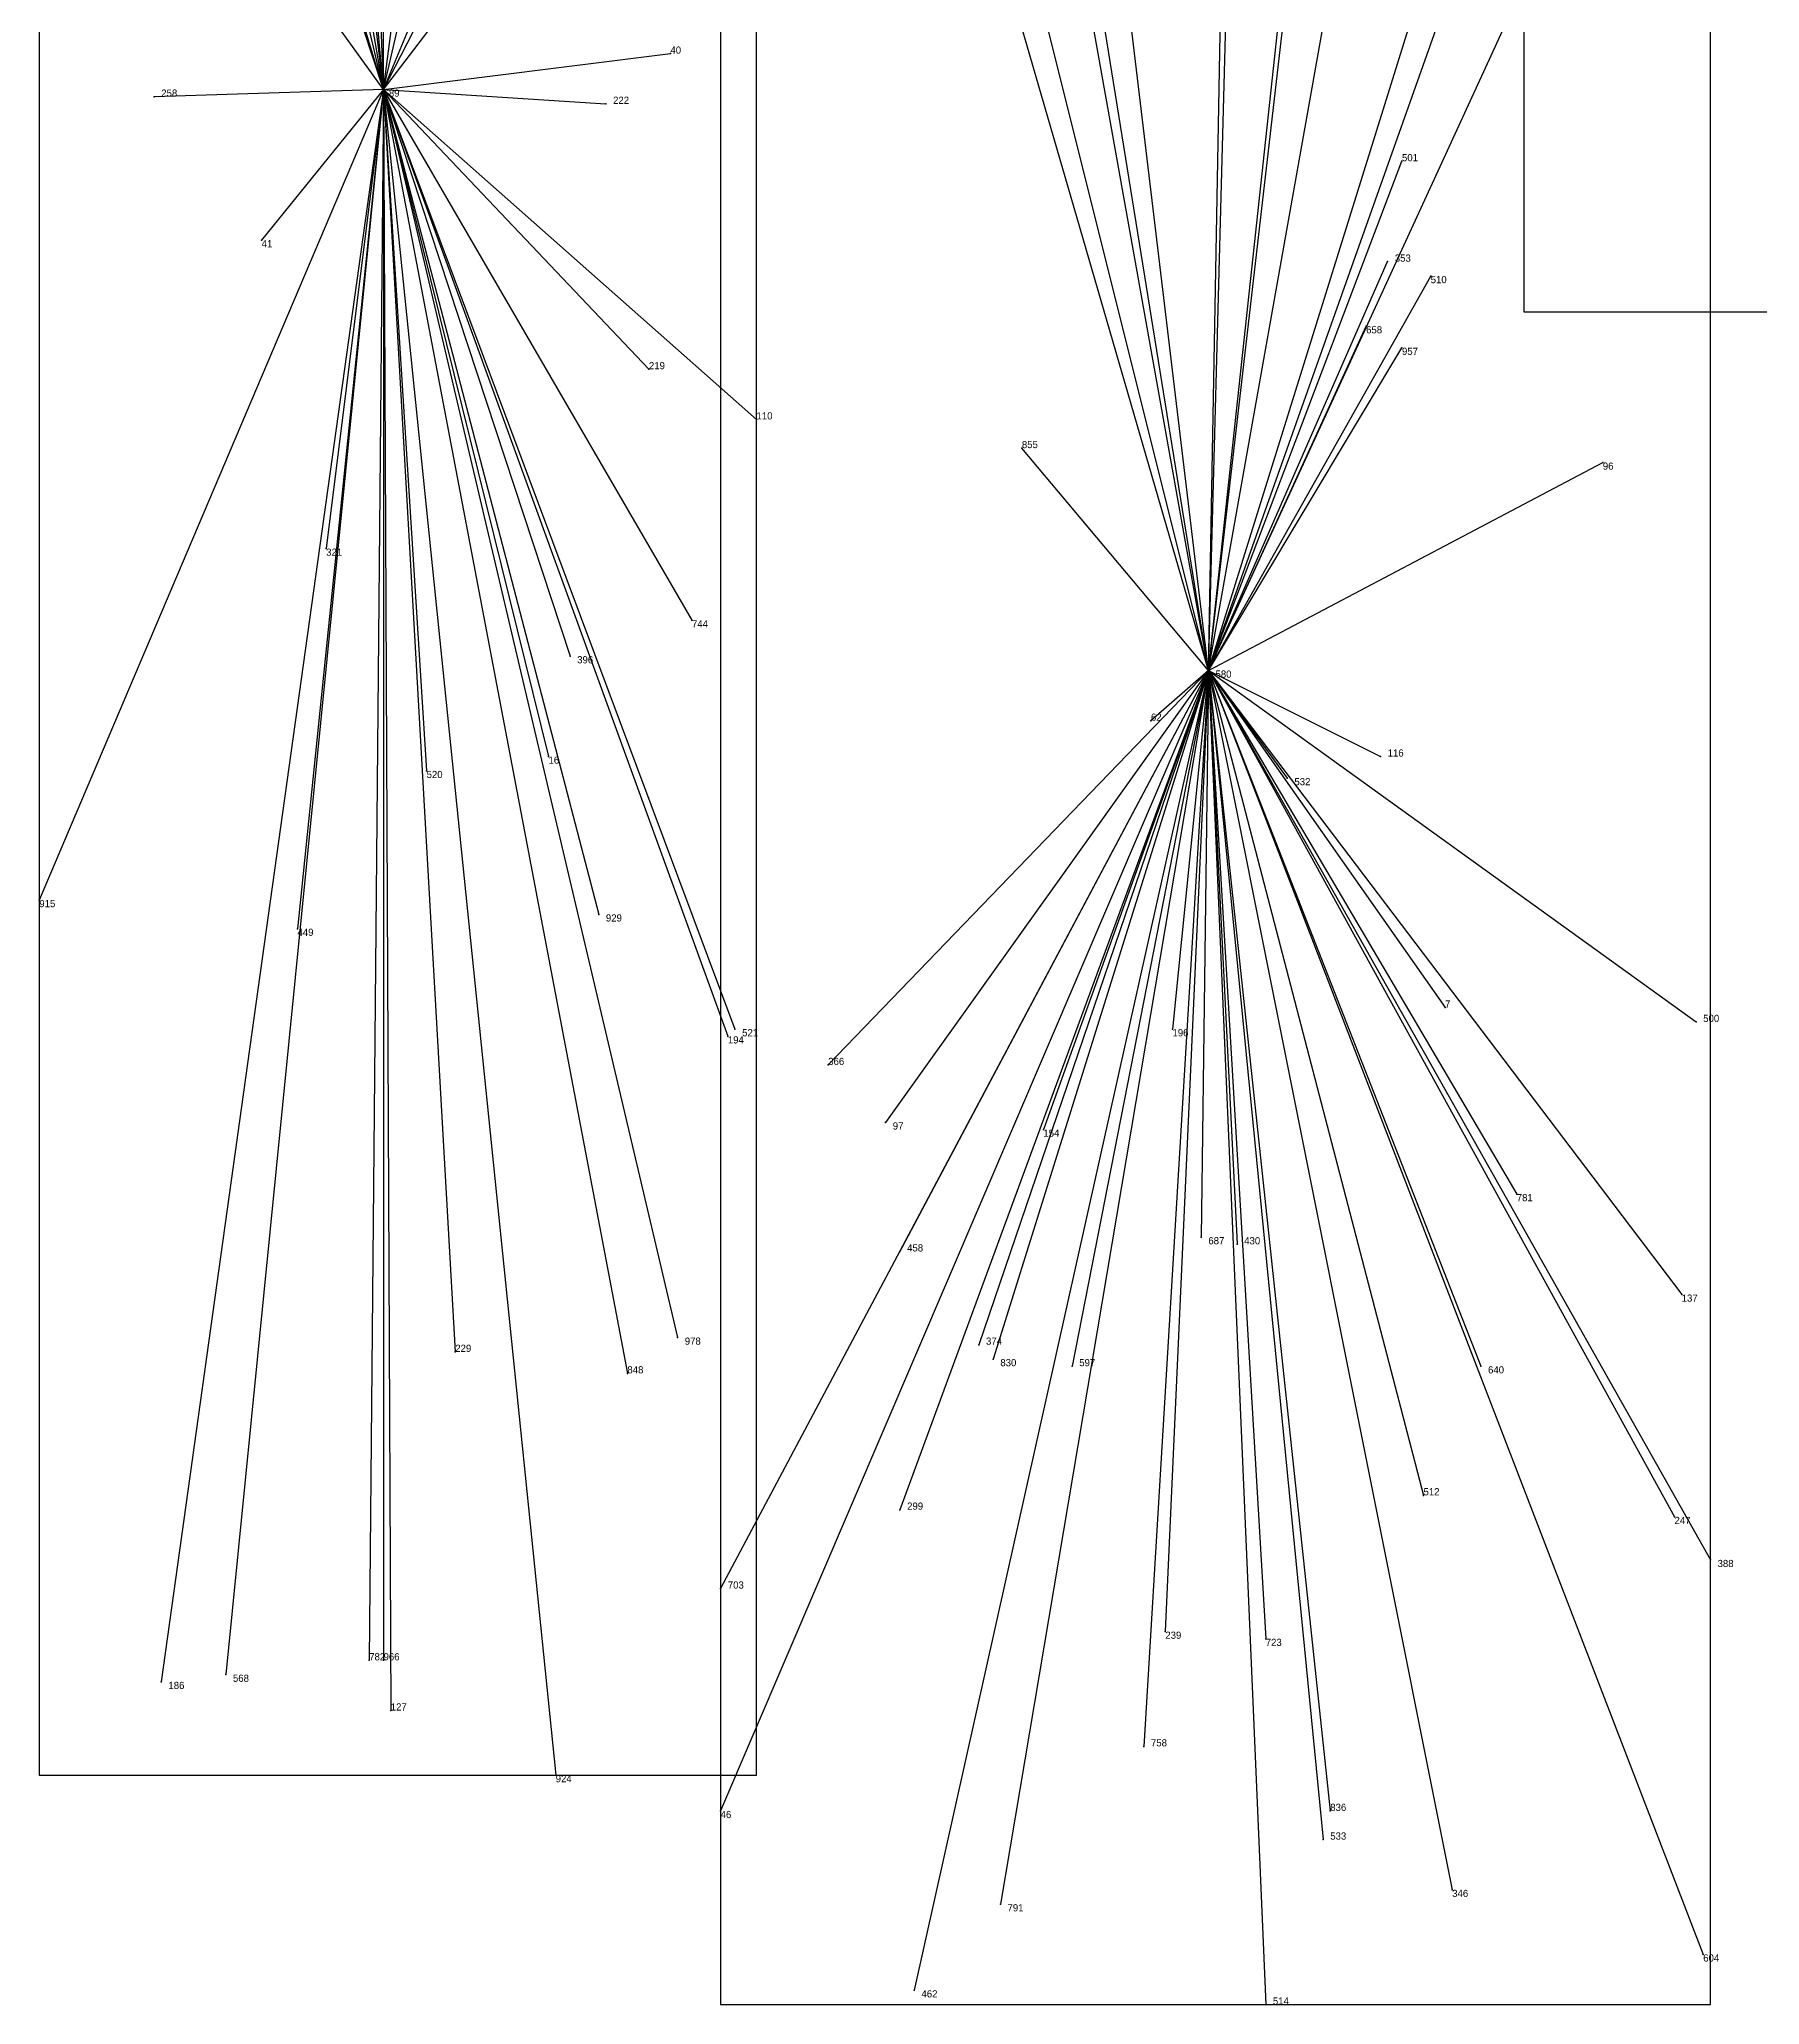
# Model space of a CAD drawing. Extents: x 0 to 1, y 0 to 1.
# Drawn here: x 0.351 to 0.5909, y 0.003 to 0.277 of the extents above; entities that cross this region are included whole.
import ezdxf

# ---------------------------------------------------------------- set-up
doc = ezdxf.new("R2010")
doc.units = 0
for name, color, linetype in [('Clients', 3, 'CONTINUOUS'), ('Facilities', 3, 'CONTINUOUS'), ('Facilities_lines', 3, 'CONTINUOUS'), ('Min_max_boxes', 1, 'CONTINUOUS'), ('Normals', 1, 'CONTINUOUS'), ('Source_points', 5, 'CONTINUOUS'), ('Text', 3, 'CONTINUOUS')]:
    doc.layers.add(name, color=color, linetype=linetype)

msp = doc.modelspace()

# ---------------------------------------------------------------- linework, layer by layer
at = {"layer": 'Clients', "color": 5}
for p in [(0.439, 0.275), (0.367, 0.269), (0.43, 0.268), (0.541, 0.26), (0.382, 0.249), (0.539, 0.246), (0.545, 0.244), (0.536, 0.237), (0.541, 0.234), (0.436, 0.231), (0.451, 0.224), (0.488, 0.22), (0.569, 0.218), (0.391, 0.206), (0.442, 0.196), (0.425, 0.191), (0.506, 0.182), (0.422, 0.177), (0.538, 0.177), (0.405, 0.175), (0.525, 0.174), (0.351, 0.157), (0.429, 0.155), (0.387, 0.153), (0.547, 0.142), (0.582, 0.14), (0.447, 0.138), (0.448, 0.139), (0.509, 0.139), (0.461, 0.134), (0.469, 0.126), (0.491, 0.125), (0.557, 0.116), (0.513, 0.11), (0.471, 0.108), (0.518, 0.109), (0.58, 0.102), (0.44, 0.096), (0.409, 0.094), (0.482, 0.095), (0.433, 0.091), (0.484, 0.093), (0.495, 0.092), (0.552, 0.092), (0.544, 0.074), (0.471, 0.072), (0.579, 0.071), (0.584, 0.065), (0.446, 0.061), (0.508, 0.055), (0.522, 0.054), (0.397, 0.051), (0.399, 0.051), (0.368, 0.048), (0.377, 0.049), (0.4, 0.044), (0.505, 0.039), (0.423, 0.035), (0.446, 0.03), (0.531, 0.03), (0.53, 0.026), (0.485, 0.017), (0.548, 0.019), (0.583, 0.01), (0.473, 0.005), (0.522, 0.003)]:
    msp.add_point(p, dxfattribs=at)
at = {"layer": 'Facilities', "color": 3}
for p in [(0.399, 0.27), (0.514, 0.189)]:
    msp.add_point(p, dxfattribs=at)
at = {"layer": 'Facilities_lines', "color": 3}
for p, q in [((0.514, 0.189), (0.522, 0.485)), ((0.514, 0.189), (0.519, 0.455)), ((0.514, 0.189), (0.485, 0.431)), ((0.399, 0.27), (0.352, 0.412)), ((0.399, 0.27), (0.359, 0.402)), ((0.399, 0.27), (0.416, 0.401)), ((0.399, 0.27), (0.369, 0.398)), ((0.514, 0.189), (0.55, 0.391)), ((0.514, 0.189), (0.484, 0.375)), ((0.514, 0.189), (0.471, 0.361)), ((0.399, 0.27), (0.419, 0.357)), ((0.514, 0.189), (0.533, 0.353)), ((0.399, 0.27), (0.439, 0.348)), ((0.399, 0.27), (0.392, 0.347)), ((0.514, 0.189), (0.531, 0.346)), ((0.399, 0.27), (0.391, 0.337)), ((0.399, 0.27), (0.423, 0.328)), ((0.514, 0.189), (0.577, 0.326)), ((0.399, 0.27), (0.39, 0.322)), ((0.399, 0.27), (0.397, 0.322)), ((0.399, 0.27), (0.431, 0.312)), ((0.514, 0.189), (0.552, 0.311)), ((0.399, 0.27), (0.376, 0.302)), ((0.514, 0.189), (0.494, 0.301)), ((0.399, 0.27), (0.399, 0.285)), ((0.514, 0.189), (0.487, 0.282)), ((0.514, 0.189), (0.547, 0.282)), ((0.399, 0.27), (0.439, 0.275)), ((0.399, 0.27), (0.351, 0.157)), ((0.399, 0.27), (0.367, 0.269)), ((0.399, 0.27), (0.368, 0.048)), ((0.399, 0.27), (0.377, 0.049)), ((0.399, 0.27), (0.382, 0.249)), ((0.399, 0.27), (0.387, 0.153)), ((0.399, 0.27), (0.391, 0.206)), ((0.399, 0.27), (0.397, 0.051)), ((0.399, 0.27), (0.422, 0.177)), ((0.399, 0.27), (0.4, 0.044)), ((0.399, 0.27), (0.451, 0.224)), ((0.399, 0.27), (0.43, 0.268)), ((0.399, 0.27), (0.409, 0.094)), ((0.399, 0.27), (0.425, 0.191)), ((0.399, 0.27), (0.405, 0.175)), ((0.399, 0.27), (0.436, 0.231)), ((0.399, 0.27), (0.447, 0.138)), ((0.399, 0.27), (0.448, 0.139)), ((0.399, 0.27), (0.442, 0.196)), ((0.399, 0.27), (0.433, 0.091)), ((0.399, 0.27), (0.423, 0.035)), ((0.399, 0.27), (0.429, 0.155)), ((0.399, 0.27), (0.399, 0.051)), ((0.399, 0.27), (0.44, 0.096)), ((0.514, 0.189), (0.541, 0.26)), ((0.514, 0.189), (0.539, 0.246)), ((0.514, 0.189), (0.545, 0.244)), ((0.514, 0.189), (0.536, 0.237)), ((0.514, 0.189), (0.541, 0.234)), ((0.514, 0.189), (0.488, 0.22)), ((0.514, 0.189), (0.569, 0.218)), ((0.514, 0.189), (0.446, 0.03)), ((0.514, 0.189), (0.446, 0.061)), ((0.514, 0.189), (0.461, 0.134)), ((0.514, 0.189), (0.469, 0.126)), ((0.514, 0.189), (0.471, 0.072)), ((0.514, 0.189), (0.471, 0.108)), ((0.514, 0.189), (0.473, 0.005)), ((0.514, 0.189), (0.482, 0.095)), ((0.514, 0.189), (0.484, 0.093)), ((0.514, 0.189), (0.485, 0.017)), ((0.514, 0.189), (0.491, 0.125)), ((0.514, 0.189), (0.495, 0.092)), ((0.514, 0.189), (0.505, 0.039)), ((0.514, 0.189), (0.506, 0.182)), ((0.514, 0.189), (0.508, 0.055)), ((0.514, 0.189), (0.509, 0.139)), ((0.514, 0.189), (0.513, 0.11)), ((0.514, 0.189), (0.548, 0.019)), ((0.514, 0.189), (0.547, 0.142)), ((0.514, 0.189), (0.538, 0.177)), ((0.514, 0.189), (0.58, 0.102)), ((0.514, 0.189), (0.579, 0.071)), ((0.514, 0.189), (0.584, 0.065)), ((0.514, 0.189), (0.518, 0.109)), ((0.514, 0.189), (0.582, 0.14)), ((0.514, 0.189), (0.544, 0.074)), ((0.514, 0.189), (0.522, 0.003)), ((0.514, 0.189), (0.53, 0.026)), ((0.514, 0.189), (0.525, 0.174)), ((0.514, 0.189), (0.583, 0.01)), ((0.514, 0.189), (0.552, 0.092)), ((0.514, 0.189), (0.522, 0.054)), ((0.514, 0.189), (0.557, 0.116)), ((0.514, 0.189), (0.531, 0.03))]:
    msp.add_line(p, q, dxfattribs=at)
at = {"layer": 'Min_max_boxes', "color": 1}
for p, q in [((0.558, 0.594), (0.558, 0.239)), ((0.558, 0.594), (0.558, 0.239)), ((0.446, 0.485), (0.446, 0.003)), ((0.446, 0.485), (0.446, 0.003)), ((0.584, 0.003), (0.584, 0.485)), ((0.584, 0.003), (0.584, 0.485)), ((0.351, 0.412), (0.351, 0.035)), ((0.351, 0.412), (0.351, 0.035)), ((0.451, 0.035), (0.451, 0.412)), ((0.451, 0.035), (0.451, 0.412)), ((0.558, 0.239), (0.721, 0.239)), ((0.558, 0.239), (0.721, 0.239)), ((0.558, 0.239), (0.558, 0.239)), ((0.351, 0.035), (0.451, 0.035)), ((0.351, 0.035), (0.451, 0.035)), ((0.351, 0.035), (0.351, 0.035)), ((0.451, 0.035), (0.451, 0.035)), ((0.446, 0.003), (0.584, 0.003)), ((0.446, 0.003), (0.584, 0.003)), ((0.446, 0.003), (0.446, 0.003)), ((0.584, 0.003), (0.584, 0.003))]:
    msp.add_line(p, q, dxfattribs=at)
at = {"layer": 'Normals', "color": 1}
for p, q in [((0.439, 0.275), (0.439, 0.275, 0.1)), ((0.367, 0.269), (0.367, 0.269, 0.1)), ((0.399, 0.27), (0.399, 0.27, 0.1)), ((0.43, 0.268), (0.43, 0.268, 0.1)), ((0.541, 0.26), (0.541, 0.26, 0.1)), ((0.382, 0.249), (0.382, 0.249, 0.1)), ((0.539, 0.246), (0.539, 0.246, 0.1)), ((0.545, 0.244), (0.545, 0.244, 0.1)), ((0.536, 0.237), (0.536, 0.237, 0.1)), ((0.541, 0.234), (0.541, 0.234, 0.1)), ((0.436, 0.231), (0.436, 0.231, 0.1)), ((0.451, 0.224), (0.451, 0.224, 0.1)), ((0.488, 0.22), (0.488, 0.22, 0.1)), ((0.569, 0.218), (0.569, 0.218, 0.1)), ((0.391, 0.206), (0.391, 0.206, 0.1)), ((0.442, 0.196), (0.442, 0.196, 0.1)), ((0.425, 0.191), (0.425, 0.191, 0.1)), ((0.514, 0.189), (0.514, 0.189, 0.1)), ((0.506, 0.182), (0.506, 0.182, 0.1)), ((0.422, 0.177), (0.422, 0.177, 0.1)), ((0.538, 0.177), (0.538, 0.177, 0.1)), ((0.405, 0.175), (0.405, 0.175, 0.1)), ((0.525, 0.174), (0.525, 0.174, 0.1)), ((0.351, 0.157), (0.351, 0.157, 0.1)), ((0.429, 0.155), (0.429, 0.155, 0.1)), ((0.387, 0.153), (0.387, 0.153, 0.1)), ((0.547, 0.142), (0.547, 0.142, 0.1)), ((0.582, 0.14), (0.582, 0.14, 0.1)), ((0.447, 0.138), (0.447, 0.138, 0.1)), ((0.448, 0.139), (0.448, 0.139, 0.1)), ((0.509, 0.139), (0.509, 0.139, 0.1)), ((0.461, 0.134), (0.461, 0.134, 0.1)), ((0.469, 0.126), (0.469, 0.126, 0.1)), ((0.491, 0.125), (0.491, 0.125, 0.1)), ((0.557, 0.116), (0.557, 0.116, 0.1)), ((0.513, 0.11), (0.513, 0.11, 0.1)), ((0.471, 0.108), (0.471, 0.108, 0.1)), ((0.518, 0.109), (0.518, 0.109, 0.1)), ((0.58, 0.102), (0.58, 0.102, 0.1)), ((0.44, 0.096), (0.44, 0.096, 0.1)), ((0.409, 0.094), (0.409, 0.094, 0.1)), ((0.482, 0.095), (0.482, 0.095, 0.1)), ((0.433, 0.091), (0.433, 0.091, 0.1)), ((0.484, 0.093), (0.484, 0.093, 0.1)), ((0.495, 0.092), (0.495, 0.092, 0.1)), ((0.552, 0.092), (0.552, 0.092, 0.1)), ((0.544, 0.074), (0.544, 0.074, 0.1)), ((0.471, 0.072), (0.471, 0.072, 0.1)), ((0.579, 0.071), (0.579, 0.071, 0.1)), ((0.584, 0.065), (0.584, 0.065, 0.1)), ((0.446, 0.061), (0.446, 0.061, 0.1)), ((0.508, 0.055), (0.508, 0.055, 0.1)), ((0.522, 0.054), (0.522, 0.054, 0.1)), ((0.397, 0.051), (0.397, 0.051, 0.1)), ((0.399, 0.051), (0.399, 0.051, 0.1)), ((0.368, 0.048), (0.368, 0.048, 0.1)), ((0.377, 0.049), (0.377, 0.049, 0.1)), ((0.4, 0.044), (0.4, 0.044, 0.1)), ((0.505, 0.039), (0.505, 0.039, 0.1)), ((0.423, 0.035), (0.423, 0.035, 0.1)), ((0.446, 0.03), (0.446, 0.03, 0.1)), ((0.531, 0.03), (0.531, 0.03, 0.1)), ((0.53, 0.026), (0.53, 0.026, 0.1)), ((0.485, 0.017), (0.485, 0.017, 0.1)), ((0.548, 0.019), (0.548, 0.019, 0.1)), ((0.583, 0.01), (0.583, 0.01, 0.1)), ((0.473, 0.005), (0.473, 0.005, 0.1)), ((0.522, 0.003), (0.522, 0.003, 0.1))]:
    msp.add_line(p, q, dxfattribs=at)
at = {"layer": 'Source_points', "color": 5}
for p in [(0.439, 0.275), (0.367, 0.269), (0.399, 0.27), (0.43, 0.268), (0.541, 0.26), (0.382, 0.249), (0.539, 0.246), (0.545, 0.244), (0.536, 0.237), (0.541, 0.234), (0.436, 0.231), (0.451, 0.224), (0.488, 0.22), (0.569, 0.218), (0.391, 0.206), (0.442, 0.196), (0.425, 0.191), (0.514, 0.189), (0.506, 0.182), (0.422, 0.177), (0.538, 0.177), (0.405, 0.175), (0.525, 0.174), (0.351, 0.157), (0.429, 0.155), (0.387, 0.153), (0.547, 0.142), (0.582, 0.14), (0.447, 0.138), (0.448, 0.139), (0.509, 0.139), (0.461, 0.134), (0.469, 0.126), (0.491, 0.125), (0.557, 0.116), (0.513, 0.11), (0.471, 0.108), (0.518, 0.109), (0.58, 0.102), (0.44, 0.096), (0.409, 0.094), (0.482, 0.095), (0.433, 0.091), (0.484, 0.093), (0.495, 0.092), (0.552, 0.092), (0.544, 0.074), (0.471, 0.072), (0.579, 0.071), (0.584, 0.065), (0.446, 0.061), (0.508, 0.055), (0.522, 0.054), (0.397, 0.051), (0.399, 0.051), (0.368, 0.048), (0.377, 0.049), (0.4, 0.044), (0.505, 0.039), (0.423, 0.035), (0.446, 0.03), (0.531, 0.03), (0.53, 0.026), (0.485, 0.017), (0.548, 0.019), (0.583, 0.01), (0.473, 0.005), (0.522, 0.003)]:
    msp.add_point(p, dxfattribs=at)

# ---------------------------------------------------------------- texts
at = {"layer": 'Text', "color": 3}
for s, p in [('40', (0.439, 0.275)), ('258', (0.368, 0.269)), ('689', (0.399, 0.269)), ('222', (0.431, 0.268)), ('501', (0.541, 0.26)), ('41', (0.382, 0.248)), ('353', (0.54, 0.246)), ('510', (0.545, 0.243)), ('658', (0.536, 0.236)), ('957', (0.541, 0.233)), ('219', (0.436, 0.231)), ('110', (0.451, 0.224)), ('855', (0.488, 0.22)), ('96', (0.569, 0.217)), ('321', (0.391, 0.205)), ('744', (0.442, 0.195)), ('396', (0.426, 0.19)), ('580', (0.515, 0.188)), ('62', (0.506, 0.182)), ('16', (0.422, 0.176)), ('116', (0.539, 0.177)), ('520', (0.405, 0.174)), ('532', (0.526, 0.173)), ('915', (0.351, 0.156)), ('929', (0.43, 0.154)), ('449', (0.387, 0.152)), ('7', (0.547, 0.142)), ('500', (0.583, 0.14)), ('194', (0.447, 0.137)), ('521', (0.449, 0.138)), ('196', (0.509, 0.138)), ('366', (0.461, 0.134)), ('97', (0.47, 0.125)), ('154', (0.491, 0.124)), ('781', (0.557, 0.115)), ('687', (0.514, 0.109)), ('430', (0.519, 0.109)), ('458', (0.472, 0.108)), ('137', (0.58, 0.101)), ('978', (0.441, 0.095)), ('374', (0.483, 0.095)), ('229', (0.409, 0.094)), ('848', (0.433, 0.091)), ('830', (0.485, 0.092)), ('597', (0.496, 0.092)), ('640', (0.553, 0.091)), ('512', (0.544, 0.074)), ('299', (0.472, 0.072)), ('247', (0.579, 0.07)), ('388', (0.585, 0.064)), ('703', (0.447, 0.061)), ('239', (0.508, 0.054)), ('723', (0.522, 0.053)), ('782', (0.397, 0.051)), ('966', (0.399, 0.051)), ('186', (0.369, 0.047)), ('568', (0.378, 0.048)), ('127', (0.4, 0.044)), ('758', (0.506, 0.039)), ('924', (0.423, 0.034)), ('836', (0.531, 0.03)), ('46', (0.446, 0.029)), ('533', (0.531, 0.026)), ('791', (0.486, 0.016)), ('346', (0.548, 0.018)), ('604', (0.583, 0.009)), ('462', (0.474, 0.004)), ('514', (0.523, 0.003))]:
    msp.add_text(s, height=0.001, dxfattribs=at).set_placement(p)

doc.saveas('drawing.dxf')
